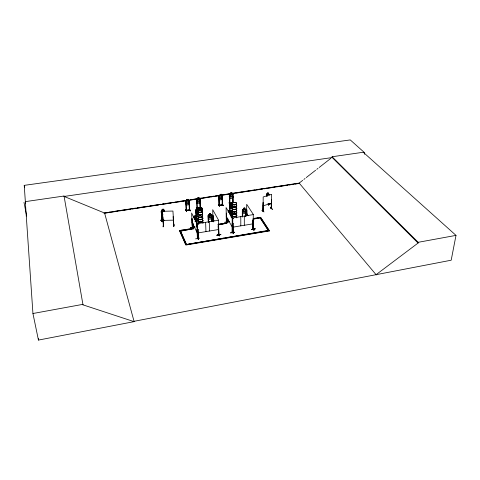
<?xml version="1.0" encoding="UTF-8"?>
<svg xmlns="http://www.w3.org/2000/svg" width="480" height="480" viewBox="0 0 480 480"><rect width="100%" height="100%" fill="white"/><g stroke="black" fill="none" stroke-linecap="round" stroke-linejoin="round"><path stroke-width="0.72" d="M244.314 225.27L244.32 216.066M245.598 216.6L245.61 209.898L245.946 209.844M245.934 216.546L246.042 209.244L245.598 208.902L242.754 209.352L242.376 209.832L242.346 216.456M246.03 209.226L245.616 213.384L242.742 213.822L242.364 212.784L242.754 213.84M246.66 215.562L246.69 204.312L253.284 214.398L253.176 229.41L253.248 219.798M246.768 215.73L246.804 209.796L246.894 215.706M252.936 220.344L252.87 229.458L252.894 220.272L253.278 220.284L252.894 220.272M253.086 223.47L253.2 229.38L252.78 229.374L253.194 229.302M255.186 228.882L251.346 229.422L255.18 228.858M268.782 229.914L260.574 217.314L253.368 218.49M263.298 202.416L263.154 211.278L263.178 196.974L271.632 194.304L271.266 208.5M263.226 202.362L263.028 211.314L263.16 202.464M266.67 196.086L266.706 193.884C268.248 194.292 267.048 192.168 268.764 193.122L268.68 194.244L269.178 194.784M266.922 196.086L267.03 194.586L267 196.038M267.18 196.116L267.75 192.768M267.696 195.624L267.726 194.28L268.674 194.61M270.66 203.418L268.494 205.05L270.636 203.394M269.268 203.85L269.22 204.234L269.61 203.958M193.338 228.708L180.468 231.096L193.338 228.708L193.152 228.324L179.526 230.55L185.856 245.034L269.454 230.916L269.202 230.244L185.67 244.62L187.152 244.368M269.454 230.916L260.574 217.314M271.236 208.62L271.5 199.716L271.26 208.626M104.538 212.844L134.13 321.636L38.442 340.08L32.94 313.512L25.296 201.636L64.044 196.02L82.992 304.848L134.064 321.648L133.98 321.324L451.188 260.208L456 235.38L363.258 152.25L332.118 156.756L332.07 157.386L418.08 243.036L376.074 274.68M173.85 225.588L172.932 211.05L162.318 211.296M173.778 226.476L173.958 224.574M173.79 226.662L173.952 224.454M173.1 216.6L173.664 225.6M194.238 227.082L190.368 227.796L194.202 227.142M364.554 154.278L364.698 152.832L350.262 139.92L24.234 185.358L25.38 202.068M163.356 224.85L163.134 226.92L163.44 224.826M163.374 225.51L163.398 225.834M162.9 216.84L163.524 225.93M224.496 222.3L228.186 221.604M418.08 243.036L418.194 242.304L332.118 156.756M234.606 211.704L234.906 211.812M234.906 204.702L235.164 204.588M235.062 204.726L234.846 204.432M235.02 204.594L234.708 204.36L234.528 204.738M233.478 202.848L233.778 202.662M233.556 202.794L233.688 202.608M160.632 220.17L163.014 221.79M162.984 221.772L160.656 220.146M200.64 210.156L200.508 209.766L200.328 210.102M200.178 210.132L200.388 209.766M200.106 210.012L200.544 210.174L200.448 209.748M199.29 208.194L199.632 208.056M226.47 216.846L226.404 222.252L226.098 207.558L232.188 217.812L232.224 232.368M232.32 232.236L232.488 232.572L232.272 223.236L232.236 232.392M196.77 202.386L197.16 203.436L199.986 202.998L200.352 201.864M193.506 217.236L196.236 216.786L196.656 217.134C196.668 218.634 197.586 222.066 194.946 221.478M196.44 221.298L196.824 220.122M226.296 222.096L226.314 213.066M211.62 218.856L212.016 217.68L211.62 218.856L208.686 219.324L208.158 215.268L208.566 214.836M222.108 199.548L222.468 198.426M218.796 234.504L218.82 234.372M230.76 193.89L229.626 194.466C227.922 198.174 232.008 200.22 233.148 196.806M232.758 197.934L233.136 196.788M230.808 215.766L231.174 211.59L231.198 217.512M245.616 213.384L246.024 212.196M253.284 214.614L232.716 217.944L232.866 232.782L232.776 223.572L233.124 223.512L233.25 232.638M185.61 209.67L186.504 211.32M197.358 238.224L197.118 228.996L197.61 238.374M197.346 237.906L197.34 238.242M196.878 209.232L196.278 208.014L196.896 209.208M196.434 207.984L197.034 209.184M192.75 226.248L193.698 228.21M193.512 228.42L192.582 226.434M197.406 237.522L198.468 239.622L197.442 237.552M198.438 239.58L197.682 237.882M218.316 204.588L219.504 206.28M218.478 204.54L219.534 206.322M192.408 227.574L192.084 218.724M227.508 221.784L229.374 221.484M229.05 202.89L230.136 204.48M229.056 202.752L230.148 204.66M226.95 220.824L228.054 222.6M233.436 233.76L232.224 231.696M197.058 226.824L196.638 226.818L196.956 226.416M196.638 226.818L197.01 226.734M194.838 226.872L193.338 227.112C193.434 228 192.882 226.644 193.644 226.974M200.214 208.098L200.496 207.978M196.98 208.836L197.304 208.488M189.336 210.054L189.726 209.67L189.432 209.808M195.522 220.32L196.11 219.33L196.026 217.236L195.372 216.96L195.354 215.772L194.088 215.976L194.19 217.152L193.572 217.626M229.944 214.794L230.55 213.81L230.526 211.734L229.902 211.458L229.878 210.324M232.824 232.71L233.196 232.296M213.042 221.724L212.712 209.67L218.472 220.032L218.82 235.14L218.49 235.206L218.868 235.122L218.634 225.468M189.756 209.736L189.756 210.072L186.096 210.63L185.67 201.162L186.876 200.604L186.858 199.524L186.876 200.604L186.33 201.09L186.432 203.124L187.086 203.904L188.214 203.724L188.778 202.764L188.682 200.73L188.058 200.46L188.034 199.308L186.816 199.494L188.04 199.326M196.782 202.404L196.65 199.494L197.802 198.912M196.152 216.954L195.858 209.586L197.352 208.866L197.016 208.62M195.912 209.61L197.136 209.046L197.04 207.882L198.288 207.708L198.336 208.818M200.676 209.904L200.334 209.898M219.12 205.164L219.054 205.476L218.892 196.074L220.086 195.522M218.946 196.098L219.264 195.63M208.17 215.286L208.548 214.806L211.476 214.362L211.932 214.686L212.076 221.592M229.956 194.016L229.584 194.46L229.632 203.814L231.414 203.31M229.776 211.596L229.704 204.282L230.088 203.826L232.092 203.568L232.11 202.404L230.898 202.596L230.922 203.718M242.376 209.832L242.754 209.352M198.36 238.14L197.952 238.53M229.71 203.808L229.59 203.436L229.956 203.454M219.12 205.47C221.088 205.512 222.57 204.756 222.588 204.534M219.09 205.47L218.85 196.674L219.174 196.626L219.372 205.44L219.36 205.116M196.674 226.566L197.082 226.488L197.022 226.836M193.494 224.526L193.662 227.304M196.614 218.802L198.042 218.598C196.086 218.418 196.062 219.672 198.084 218.892M163.41 220.17L161.772 220.71L162.144 220.644M185.682 201.828L186.018 201.774L186.504 210.564L186.12 210.228M253.032 228.936L253.17 228.786M266.718 193.926L267.048 193.656M218.934 234.48L218.856 234.63M278.46 186.258L299.184 183.09L302.706 180.336M303.882 179.418L305.052 178.5M306.228 177.582L315.624 170.238M316.8 169.32L317.976 168.402M319.152 167.484L330.9 158.304M197.136 209.046L196.536 209.508L196.62 211.578L197.274 212.358M228.138 212.112L228.75 211.644L228.684 210.474L229.932 210.3L229.944 211.416M269.19 203.988L269.538 204.024M269.61 203.97L269.496 204.342M269.724 194.958L268.74 194.208M200.118 209.904L200.634 209.97M162.168 220.968L161.454 211.956L161.796 221.034L163.944 220.086M227.886 222.786L226.782 220.872M173.838 225.684L173.664 225.366M227.916 221.394L227.508 221.448L229.368 221.25M222.258 204.576L222.264 204.888M219 205.086L219.432 205.182M161.808 220.692L163.326 220.122M164.028 220.134L161.88 221.082L161.22 211.446L162.246 210.624L162.138 209.496L163.188 209.076L163.872 211.764M161.862 215.394L161.22 211.446L161.838 215.376L163.056 214.836M161.532 212.004L161.172 212.076M162.138 209.496L163.158 209.124L163.212 210.222M163.266 210.186L164.316 210.138L164.388 211.638L164.256 210.15M161.538 210.942L163.92 209.946M163.26 210.606L162.306 211.014L163.368 225.948M235.116 211.824L234.642 211.764M200.994 217.278L200.622 217.332M261.798 210.51L264.018 211.92M270.336 207.702L272.436 209.28M270.342 207.72L272.508 209.298M263.022 205.896L271.416 203.184M233.214 232.734L232.95 232.782M198.33 238.572L197.988 229.35L197.592 229.338L197.988 229.35M161.904 220.746L161.934 221.082L162.204 220.698M162.066 220.902L161.454 211.956M227.55 221.448L227.592 221.862M227.886 221.808L227.88 218.796M193.62 227.394L193.53 224.592M219.048 205.398L222.594 204.846M196.956 208.854L197.316 208.806M418.194 242.304L456 235.38M32.94 313.512L82.914 304.344L82.992 304.848M218.322 234.036L219.438 236.058M252.792 228.312L254.07 230.298L252.786 228.294M232.218 232.134L232.284 232.224M230.508 232.752L234.396 232.356L234.33 232.068M195.63 238.854L199.554 238.158M197.976 238.542L198.402 238.56L197.952 229.278M217.014 235.29C224.424 234.438 219.372 233.868 217.008 235.266M255.126 228.768L251.418 229.524M188.628 244.122L190.104 243.87M191.586 243.624L204.15 241.5M205.626 241.254L207.108 241.002M208.584 240.756L224.106 238.134M225.588 237.882L227.064 237.636M228.54 237.384L261.066 231.9M262.542 231.648L264.018 231.402M265.5 231.15L269.196 230.526M179.526 230.55L185.844 244.746L269.46 230.634M218.232 225.954L218.532 235.206L218.232 225.954L218.58 225.894M232.818 223.638L233.124 223.512M197.742 232.968L218.664 229.512M232.812 227.172L253.206 223.8M212.994 215.196L213.12 221.178M196.596 225.804L197.598 227.73M194.874 226.944L193.59 226.974M229.41 221.316L227.862 221.394M194.85 227.106L193.272 227.364L194.886 227.178M229.41 221.55L227.58 221.844L227.49 218.04M218.466 224.19L226.602 222.864L226.812 223.236L217.944 224.97M180.294 230.712L186.45 244.488L180.282 230.43L193.164 228.606L193.35 228.99M218.472 224.472L226.602 223.14L226.818 223.518M253.368 218.766L260.568 217.59M217.938 224.688L226.812 223.236M252.882 218.976L260.106 217.794L252.882 219.252M218.454 220.254L197.358 223.668L197.97 238.62L198.318 238.476M228.078 211.728L230.73 211.266L231.186 211.614M228.756 212.016L229.908 211.83L229.932 213.906M196.752 226.884L196.29 217.77L196.638 217.716M208.326 222.126L208.122 215.886L208.506 215.892L208.704 222.138M211.698 221.58L211.518 215.34L211.86 215.286M230.844 216.072L230.76 212.268L231.096 212.214M242.31 216.39L242.298 210.426L242.64 210.372L242.646 217.08M230.844 213.576L232.302 213.408M232.116 205.986L230.988 206.16L230.97 204.114L232.098 203.934M232.128 206.862L231 207.036L230.388 206.256L230.364 204.21L230.964 203.748L230.898 202.596M197.874 213.336L196.416 213.582L195.996 212.568M232.26 207.936L230.142 208.272L229.746 204.288M209.37 213.546L210.636 213.366L210.624 214.53L211.266 214.806L211.326 216.888L210.726 217.884L209.562 218.07L208.908 217.278L208.842 215.19L209.46 214.716L209.382 213.564M190.254 210.894L189.312 208.938L190.404 210.876M196.266 208.038L197.082 209.202M222.288 203.952L223.326 205.728L222.294 203.97M197.304 208.086L198.054 207.972L198.066 208.338L197.322 208.458M186.096 210.318L189.324 209.826M219.114 205.152L222.24 204.666M231.378 203.472L229.632 203.748L231.414 203.532M222.096 204L223.326 205.728M195.834 210.192L196.206 210.204L195.834 210.192L196.122 216.888M229.986 204.834L229.656 204.888L230.022 204.9L230.106 211.542M218.934 196.08L218.964 198.99L219.384 199.968L222.138 199.578L222.456 195.522L222.03 195.204L221.262 195.324L221.832 195.654L221.874 197.67L221.298 198.624L220.194 198.798L219.582 198.024L219.54 196.008L220.122 195.552L220.05 194.418L221.238 194.238L221.232 195.384M198.93 197.682L198.984 198.786L199.602 199.062L199.68 201.09L199.11 202.05L197.988 202.218L197.352 201.444L197.268 199.416L197.856 198.96L197.76 197.82C199.824 196.452 198.174 199.488 199.8 198.624L200.244 198.948L200.556 208.362M230.736 192.786L231.918 192.606L231.9 193.752L232.494 194.022L232.512 196.038L231.936 196.986L230.838 197.154L230.238 196.386L230.214 194.37L230.802 193.92L230.736 192.786L231.93 192.63M197.772 197.838L198.978 197.658M221.25 194.256L220.05 194.418M105.276 212.73L107.496 212.394M108.978 212.166L110.46 211.938M111.942 211.716L113.418 211.488M114.9 211.26L120.078 210.468M121.56 210.246L126 209.562M127.482 209.34L135.624 208.092M137.1 207.87L138.582 207.642M140.064 207.414L148.206 206.172M149.682 205.944L151.164 205.716M152.646 205.494L160.782 204.246M162.264 204.018L163.746 203.796M165.228 203.568L173.364 202.326M174.846 202.098L176.328 201.87M177.804 201.642L185.946 200.4M190.386 199.722L191.868 199.494M193.35 199.272L197.79 198.588M199.272 198.366L201.492 198.024M202.968 197.796L204.45 197.574M205.932 197.346L214.074 196.104M215.55 195.876L217.032 195.648M221.472 194.97L223.692 194.628M225.174 194.406L229.614 193.728M232.572 193.272L242.196 191.802M243.672 191.574L254.778 189.882M256.254 189.654L264.396 188.406M265.878 188.184L267.36 187.956M268.836 187.728L276.978 186.486M186.78 200.472L104.592 213.042L64.116 196.446L64.044 196.02M188.262 200.25L299.328 183.264M103.968 213.324L115.086 211.626M116.568 211.398L118.05 211.17M119.532 210.942L127.68 209.7M129.162 209.472L130.644 209.244M132.126 209.016L140.274 207.768M141.756 207.546L158.796 204.936M160.278 204.708L168.432 203.46M169.914 203.238L171.396 203.01M172.878 202.782L181.026 201.534M182.508 201.306L209.178 197.226M210.66 196.998L212.142 196.776M213.624 196.548L222.024 195.264M223.26 195.072L234.372 193.374M235.854 193.146L252.894 190.542M254.376 190.314L262.524 189.066M264.006 188.838L275.124 187.14M276.606 186.912L287.718 185.214M289.2 184.986L293.646 184.302M295.128 184.08L299.574 183.396M189.366 210.114L188.946 201.258L189.282 201.21M200.19 208.356L199.854 199.59L200.184 199.536M222.228 204.972L222.066 196.182L222.39 196.134M232.794 202.524L232.716 194.55L233.04 194.496M64.116 196.446L332.232 157.542M230.028 203.526L230.022 203.436M189.69 209.676L189.702 210.072L189.282 200.616L188.088 200.4L188.034 199.308M186.132 210.306L189.744 209.988M193.35 227.436L193.086 223.188M229.914 203.694L229.884 195.048L229.56 195.096M162.978 220.398L173.508 220.146M196.962 208.938L196.62 199.506M253.2 228.978L252.84 229.122M218.832 235.05L218.58 229.17M197.754 227.712L196.8 225.75M252.618 228.312L253.884 230.286M267.024 193.668L269.358 194.484M267.03 194.586L266.952 194.634M268.068 203.736C270.252 204.354 269.922 204.36 267.996 203.79M232.674 193.614L233.082 193.932M162.522 213.966L161.946 213.306L162.162 209.514M299.184 183.09L376.302 274.95M246.666 213.342L248.202 215.748M232.716 194.55L232.83 202.584M231.942 193.71L233.124 193.908L233.154 202.536M222.456 195.522L222.564 204.936M234.39 232.332L230.562 232.986M218.964 198.99L219.342 199.986M232.2 231.726L233.388 233.748M226.242 216.63L232.284 227.04M211.518 215.34L211.734 221.646M212.964 218.766L214.032 220.74M199.854 199.59L200.226 208.416M208.506 215.892L208.668 222.066M208.122 215.886L208.362 222.192M196.62 200.148L196.95 200.1L197.34 208.638M189.318 200.598L189.468 203.538L189.108 204.684L186.252 205.104L185.682 201.18M196.236 216.786L196.698 217.11L197.472 238.422M196.83 223.536L191.604 213L192.318 227.778M192.03 222.138L197.226 232.83M185.616 209.652L186.522 211.5M196.026 212.538L196.452 213.564M24 202.344L26.676 216.09M25.296 201.636L25.656 203.514M24.234 185.358L24.654 187.554M38.334 338.592L38.442 340.08M191.994 218.55L192.378 227.814M196.176 210.144L196.494 216.9M197.154 209.412L197.238 211.476M205.626 222.33L205.95 231.612M209.256 221.742L209.544 231.018M213.114 216.09L213.27 221.88M213.018 215.916L213.174 221.706M227.85 219.48L227.892 221.82M232.068 202.452L232.08 203.55M240.78 216.642L240.804 225.852M236.346 207.87A2.424 1.212 -0.5 0 1 235.914 209.418A2.424 1.212 -0.5 0 1 232.794 209.49A2.424 1.212 -0.5 0 1 232.152 207.972M236.376 207.72A2.46 1.224 -0.5 0 1 235.938 209.286A2.46 1.224 -0.5 0 1 232.77 209.358A2.46 1.224 -0.5 0 1 232.122 207.822M236.364 209.964A2.424 1.218 -0.5 0 1 235.932 211.518A2.424 1.218 -0.5 0 1 232.812 211.596A2.424 1.218 -0.5 0 1 232.17 210.066M236.364 209.862A2.424 1.218 -0.5 0 1 235.932 211.416A2.424 1.218 -0.5 0 1 232.812 211.488A2.424 1.218 -0.5 0 1 232.17 209.964M236.358 205.236A2.466 1.224 -0.5 0 1 235.92 206.796A2.466 1.224 -0.5 0 1 232.746 206.868A2.466 1.224 -0.5 0 1 232.098 205.338M236.346 207.456A2.43 1.206 -0.5 0 1 235.914 208.998A2.43 1.206 -0.5 0 1 232.788 209.076A2.43 1.206 -0.5 0 1 232.146 207.558M236.328 205.386A2.43 1.206 -0.5 0 1 235.896 206.928A2.43 1.206 -0.5 0 1 232.77 207A2.43 1.206 -0.5 0 1 232.128 205.488M236.37 207.594A2.46 1.224 -0.5 0 1 235.938 209.16A2.46 1.224 -0.5 0 1 232.77 209.232A2.46 1.224 -0.5 0 1 232.122 207.69M236.358 205.11A2.466 1.218 -0.5 0 1 235.92 206.664A2.466 1.218 -0.5 0 1 232.746 206.742A2.466 1.218 -0.5 0 1 232.092 205.206M236.328 204.972A2.43 1.206 -0.5 0 1 235.896 206.508A2.43 1.206 -0.5 0 1 232.764 206.58A2.43 1.206 -0.5 0 1 232.122 205.068M236.394 214.896A2.412 1.224 -0.5 0 1 234.744 216.762A2.412 1.224 -0.5 0 1 232.002 215.292M236.418 214.74A2.448 1.242 -0.5 0 1 234.75 216.636A2.448 1.242 -0.5 0 1 231.966 215.148M233.238 218.694A2.394 1.224 -0.5 0 1 232.074 217.974M236.394 216.942A2.394 1.224 -0.5 0 1 236.7 217.866M233.238 218.55A2.394 1.218 -0.5 0 1 231.972 217.518M236.394 216.804A2.394 1.218 -0.5 0 1 236.7 217.722M236.358 210.174A2.418 1.212 -0.5 0 1 235.926 211.722A2.418 1.212 -0.5 0 1 232.818 211.794A2.418 1.212 -0.5 0 1 232.182 210.27M236.364 210.048A2.424 1.218 -0.5 0 1 235.932 211.602A2.424 1.218 -0.5 0 1 232.812 211.674A2.424 1.218 -0.5 0 1 232.17 210.15M236.406 212.286A2.448 1.236 -0.5 0 1 235.968 213.864A2.448 1.236 -0.5 0 1 232.818 213.942A2.448 1.236 -0.5 0 1 232.17 212.388M236.388 214.482A2.412 1.224 -0.5 0 1 234.744 216.348A2.412 1.224 -0.5 0 1 231.996 214.884M236.376 212.442A2.418 1.218 -0.5 0 1 234.726 214.302A2.418 1.218 -0.5 0 1 231.978 212.838M236.418 214.614A2.448 1.242 -0.5 0 1 235.986 216.198A2.448 1.242 -0.5 0 1 232.836 216.276A2.448 1.242 -0.5 0 1 232.194 214.716M236.4 212.16A2.448 1.236 -0.5 0 1 235.968 213.738A2.448 1.236 -0.5 0 1 232.812 213.816A2.448 1.236 -0.5 0 1 232.164 212.262M236.376 212.028A2.418 1.218 -0.5 0 1 234.72 213.888A2.418 1.218 -0.5 0 1 231.972 212.424M202.314 213.264A2.46 1.242 -2.2 0 1 201.738 214.848A2.46 1.242 -2.2 0 1 198.576 214.926A2.46 1.242 -2.2 0 1 198.066 213.366M202.338 213.108A2.49 1.254 -2.2 0 1 201.756 214.716A2.49 1.254 -2.2 0 1 198.546 214.794A2.49 1.254 -2.2 0 1 198.03 213.21M202.392 215.262A2.46 1.248 -2.2 0 1 200.55 217.17A2.46 1.248 -2.2 0 1 197.892 215.67M202.38 215.214A2.448 1.242 -2.2 0 1 200.55 217.11A2.448 1.242 -2.2 0 1 197.898 215.616M202.242 210.606A2.496 1.254 -2.2 0 1 201.66 212.208A2.496 1.254 -2.2 0 1 198.45 212.28A2.496 1.254 -2.2 0 1 197.928 210.708M202.296 212.844A2.46 1.236 -2.2 0 1 201.72 214.428A2.46 1.236 -2.2 0 1 198.558 214.506A2.46 1.236 -2.2 0 1 198.048 212.946M197.964 210.864A2.46 1.23 -2.2 0 0 198.48 212.412A2.466 1.236 -2.2 0 0 201.642 212.34A2.466 1.236 -2.2 0 0 202.218 210.762A2.46 1.23 -2.2 0 1 201.642 212.34A2.46 1.23 -2.2 0 1 198.48 212.412A2.466 1.236 -2.2 0 1 197.964 210.864M202.332 212.982A2.49 1.254 -2.2 0 1 201.75 214.59A2.49 1.254 -2.2 0 1 198.546 214.662A2.49 1.254 -2.2 0 1 198.024 213.084M202.242 210.48A2.496 1.248 -2.2 0 1 201.654 212.076A2.496 1.248 -2.2 0 1 198.444 212.154A2.496 1.248 -2.2 0 1 197.922 210.576M202.812 220.632A2.442 1.254 -2.2 0 1 200.43 222.276A2.442 1.254 -2.2 0 1 198.102 220.746M202.842 220.488A2.478 1.272 -2.2 0 1 200.424 222.15A2.478 1.272 -2.2 0 1 198.066 220.596M198.798 224.01A2.43 1.254 -2.2 0 1 198.444 222.504A2.442 1.26 -2.2 0 0 198.786 224.016M198.792 223.866A2.424 1.248 -2.2 0 1 198.444 222.366M202.872 222.558A2.424 1.248 -2.2 0 1 202.95 222.882A2.442 1.26 -2.2 0 0 202.89 222.612M202.392 215.58A2.448 1.242 -2.2 0 1 200.562 217.482A2.448 1.242 -2.2 0 1 197.91 215.988M198.786 223.926A2.442 1.26 -2.2 0 1 198.432 222.414M202.398 215.448A2.46 1.248 -2.2 0 1 200.556 217.356A2.46 1.248 -2.2 0 1 197.898 215.856M202.506 217.716A2.484 1.266 -2.2 0 1 200.652 219.648A2.484 1.266 -2.2 0 1 197.964 218.124M202.8 220.218A2.442 1.254 -2.2 0 1 200.412 221.856A2.442 1.254 -2.2 0 1 198.084 220.332M202.482 217.866A2.448 1.248 -2.2 0 1 200.652 219.774A2.448 1.248 -2.2 0 1 198 218.274M202.836 220.356A2.478 1.272 -2.2 0 1 200.418 222.018A2.478 1.272 -2.2 0 1 198.06 220.47M202.5 217.584A2.484 1.266 -2.2 0 1 200.646 219.522A2.484 1.266 -2.2 0 1 197.958 217.998M202.47 217.452A2.448 1.248 -2.2 0 1 200.634 219.36A2.448 1.248 -2.2 0 1 197.982 217.86M243.846 208.314L243.846 208.686L244.578 208.566L244.578 208.194L243.846 208.314M244.782 209.46L244.776 211.53L243.642 211.71L243.642 209.64L244.782 209.46M244.812 207.912L244.782 209.088L245.394 209.364L245.388 211.434L244.776 212.412L243.642 212.598L243.03 211.812L243.03 209.742L243.642 209.274L243.588 208.11L244.824 207.936M259.86 217.434L268.464 230.652L259.86 217.434M267.924 193.074L268.524 193.644L267.924 193.074M270.654 203.538L268.518 205.014L270.66 203.556M164.226 210.762L163.944 210.882L164.226 210.762M163.002 209.382L162.408 210.018L163.002 209.382M220.824 234.48L216.96 235.164L220.824 234.48M195.138 216.432L194.376 216.558L194.358 216.18L195.12 216.06L195.138 216.432M210.402 214.008L209.646 214.128L209.64 213.75L210.39 213.63L210.402 214.008M229.692 210.936L228.948 211.056L228.942 210.684L229.686 210.564L229.692 210.936M195.39 217.338L194.208 217.524L194.298 219.618L195.48 219.426L195.39 217.338M210.636 214.908L209.466 215.094L209.532 217.176L210.702 216.99L210.636 214.908M232.26 213.12L230.838 213.348L232.302 213.18M231.882 202.686L231.156 202.8L231.162 203.166L231.888 203.052L231.882 202.686M187.806 199.578L187.08 199.692L187.098 200.058L187.824 199.944L187.806 199.578M198.744 197.91L198.018 198.024L198.036 198.384L198.762 198.276L198.744 197.91M221.016 194.508L220.302 194.622L220.314 194.982L221.022 194.874L221.016 194.508M231.696 192.882L230.988 192.99L230.994 193.35L231.702 193.242L231.696 192.882M188.076 200.826L186.936 201L187.038 203.034L188.172 202.86L188.076 200.826M198.996 199.152L197.868 199.326L197.952 201.354L199.074 201.18L198.996 199.152M221.238 195.744L220.134 195.918L220.176 197.934L221.28 197.766L221.238 195.744M231.906 194.112L230.808 194.28L230.826 196.296L231.924 196.128L231.906 194.112M232.59 204.426A2.442 1.2 -0.5 0 0 236.628 203.79A2.442 1.2 -0.5 0 0 233.532 202.392A2.442 1.2 -0.5 0 0 232.59 204.426M232.596 204.63A2.43 1.2 -0.5 0 0 236.622 203.994A2.43 1.2 -0.5 0 0 233.532 202.602A2.43 1.2 -0.5 0 0 232.596 204.63M232.59 204.51A2.442 1.2 -0.5 0 0 236.628 203.868A2.442 1.2 -0.5 0 0 233.532 202.476A2.442 1.2 -0.5 0 0 232.59 204.51M198.732 210.006A2.472 1.23 -2.2 0 0 202.452 208.842A2.46 1.224 -2.2 0 0 198.768 207.87A2.472 1.23 -2.2 0 0 198.732 210.006A2.46 1.224 -2.2 0 0 202.44 208.842A2.472 1.23 -2.2 0 0 198.762 207.87A2.46 1.224 -2.2 0 0 198.738 209.994M198.744 210.21A2.466 1.224 -2.2 0 0 202.452 209.052A2.46 1.224 -2.2 0 0 198.774 208.08A2.466 1.224 -2.2 0 0 198.744 210.21A2.46 1.224 -2.2 0 0 202.446 209.046A2.466 1.224 -2.2 0 0 198.774 208.08A2.46 1.224 -2.2 0 0 198.744 210.204M198.732 210.078A2.472 1.23 -2.2 0 0 202.458 208.92A2.472 1.23 -2.2 0 0 198.762 207.942A2.472 1.23 -2.2 0 0 198.732 210.078M201.624 211.914A2.46 1.23 -2.2 0 0 202.2 210.342A2.466 1.236 -2.2 0 1 201.63 211.92A2.466 1.236 -2.2 0 1 198.456 211.992A2.466 1.236 -2.2 0 1 197.946 210.438A2.46 1.23 -2.2 0 0 198.462 211.992A2.46 1.23 -2.2 0 0 201.624 211.914M202.956 223.02A2.43 1.254 -2.2 0 0 202.878 222.696A2.442 1.26 -2.2 0 1 202.974 223.02"/></g></svg>
